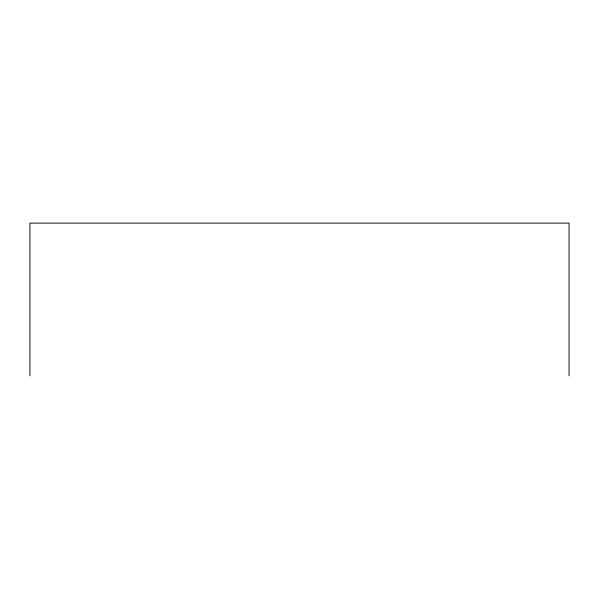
<?xml version="1.0" encoding="UTF-8"?>
<svg xmlns="http://www.w3.org/2000/svg" width="599" height="599" viewBox="0 0 599 599"><rect width="100%" height="100%" fill="white"/><g stroke="black" fill="none" stroke-linecap="round" stroke-linejoin="round"><path stroke-width="0.9" d="M569.05 375.902L569.05 223.098L29.95 223.098L29.95 375.902"/></g></svg>
